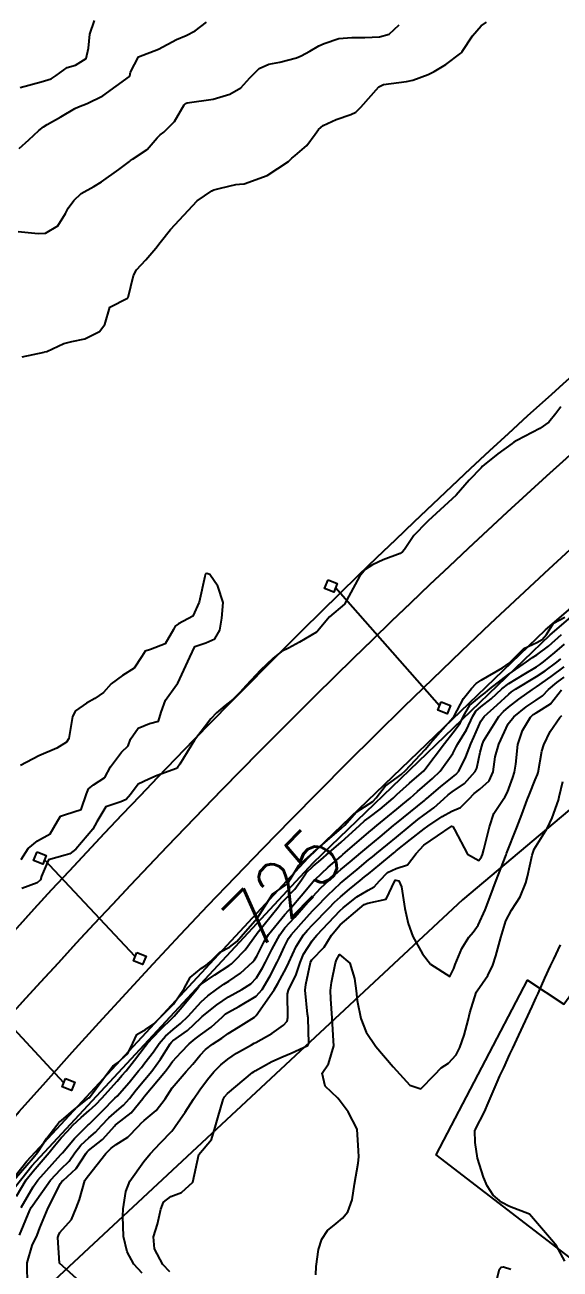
# Model space of a CAD drawing. Header units: metres. Extents: x 318500 to 325275, y 7408834 to 7428799.
# Drawn here: x 321087.6 to 321126.4, y 7415164.7 to 7415254.9 of the extents above; entities that cross this region are included whole.
import ezdxf
from ezdxf.enums import TextEntityAlignment as Align

# ---------------------------------------------------------------- set-up
doc = ezdxf.new("R2010")
doc.units = ezdxf.units.M
doc.header["$MEASUREMENT"] = 0
for name, color, linetype in [('Canaleta de Drenagem', 151, 'Continuous'), ('Cotas', 45, 'Continuous'), ('Curvas de Nivel 1m', 11, 'Continuous'), ('Curvas de Nivel 5m', 15, 'Continuous'), ('Divisas', 45, 'Continuous'), ('Edificações', 30, 'Continuous'), ('Linha Férrea', 20, 'Continuous'), ('Pórticos', 45, 'Continuous'), ('Vias Primárias', 230, 'Continuous')]:
    doc.layers.add(name, color=color, linetype=linetype)
doc.styles.add('Style-STANDARD', font='STANDARD.shx')

msp = doc.modelspace()

# ---------------------------------------------------------------- linework, layer by layer
at = {"layer": 'Canaleta de Drenagem'}
for points in [[(321071.029, 7415151.408), (321073.59, 7415154.689), (321087.744, 7415172.559), (321108.144, 7415194.52), (321125.355, 7415211.042), (321145.783, 7415228.527), (321149.759, 7415231.791)], [(321071.423, 7415151.101), (321073.983, 7415154.38), (321088.124, 7415172.233), (321108.5, 7415194.169), (321125.691, 7415210.672), (321146.105, 7415228.144), (321150.077, 7415231.404)]]:
    msp.add_lwpolyline(points, dxfattribs=at)
at = {"layer": 'Curvas de Nivel 1m', "flags": 128}
for points, elevation in [([(321087.12, 7415239.896), (321088.582, 7415239.744), (321089.118, 7415239.763), (321090.009, 7415240.309), (321090.55, 7415241.186), (321090.762, 7415241.568), (321091.154, 7415242.128), (321091.687, 7415242.647), (321092.609, 7415243.158), (321093.173, 7415243.477), (321094.421, 7415244.37), (321095.188, 7415244.956), (321095.279, 7415245.029), (321095.42, 7415245.118), (321096.47, 7415245.838), (321097.213, 7415246.666), (321097.42, 7415246.893), (321097.679, 7415247.093), (321098.449, 7415247.864), (321099.154, 7415249.071), (321099.251, 7415249.16), (321099.387, 7415249.204), (321101.254, 7415249.474), (321102.462, 7415249.824), (321103.263, 7415250.304), (321103.922, 7415251.01), (321104.583, 7415251.698), (321105.285, 7415252.012), (321106.103, 7415252.163), (321107.292, 7415252.458), (321107.648, 7415252.603), (321108.257, 7415252.95), (321108.923, 7415253.327), (321109.309, 7415253.507), (321110.365, 7415253.873), (321111.316, 7415253.948), (321112.263, 7415253.948), (321113.317, 7415253.996), (321114.01, 7415254.183), (321114.741, 7415254.866)], 724), ([(321087.2, 7415245.91), (321087.909, 7415246.52), (321088.627, 7415247.209), (321088.957, 7415247.471), (321089.227, 7415247.642), (321090.222, 7415248.203), (321091.244, 7415248.795), (321091.498, 7415248.924), (321092.133, 7415249.167), (321093.256, 7415249.709), (321095.201, 7415251.121), (321095.23, 7415251.161), (321095.275, 7415251.427), (321095.857, 7415252.549), (321097.3, 7415253.1), (321098.604, 7415253.787), (321099.315, 7415254.073), (321099.965, 7415254.416), (321100.768, 7415255.048)], 723), ([(321087.261, 7415250.324), (321088.794, 7415250.736), (321089.267, 7415250.866), (321089.509, 7415250.956), (321089.884, 7415251.194), (321090.69, 7415251.774), (321091.281, 7415251.94), (321092.047, 7415252.41), (321092.218, 7415253.166), (321092.312, 7415254.168), (321092.662, 7415255.16)], 722), ([(321086.996, 7415170.022), (321087.704, 7415171.208), (321088.216, 7415171.844), (321089.372, 7415173.183), (321089.749, 7415173.666), (321090.246, 7415174.247), (321090.694, 7415174.725), (321091.101, 7415175.162), (321091.694, 7415175.734), (321092.276, 7415176.241), (321092.753, 7415176.673), (321093.195, 7415177.136), (321094.302, 7415178.369), (321094.653, 7415178.77), (321094.945, 7415179.114), (321095.558, 7415179.871), (321096.337, 7415180.896), (321096.421, 7415181.017), (321096.49, 7415181.098), (321097.387, 7415182.052), (321098.369, 7415182.997), (321098.409, 7415183.029), (321098.446, 7415183.069), (321098.879, 7415183.567), (321100.09, 7415185.045), (321100.218, 7415185.217), (321100.395, 7415185.383), (321101.388, 7415186.048), (321102.416, 7415186.738), (321102.579, 7415186.856), (321102.767, 7415187.015), (321103.578, 7415187.858), (321104.39, 7415188.991), (321104.451, 7415189.07), (321105.961, 7415190.968), (321106.185, 7415191.253), (321106.479, 7415191.535), (321107.177, 7415192.265), (321107.666, 7415192.948), (321108.009, 7415193.443), (321108.515, 7415193.931), (321109.06, 7415194.394), (321109.673, 7415194.923), (321110.537, 7415195.658), (321111.894, 7415196.89), (321112.235, 7415197.204), (321112.559, 7415197.455), (321113.374, 7415198.066), (321114.299, 7415198.863), (321114.444, 7415199), (321114.584, 7415199.127), (321115.5, 7415199.943), (321116.519, 7415200.831), (321116.611, 7415200.929), (321118.019, 7415202.809), (321118.642, 7415203.575), (321119.159, 7415204.288), (321119.402, 7415204.793), (321119.87, 7415205.59), (321120.682, 7415206.263), (321120.979, 7415206.482), (321121.31, 7415206.771), (321122.701, 7415207.84), (321123.967, 7415208.731), (321124.404, 7415209.036), (321124.718, 7415209.243), (321125.57, 7415209.868), (321126.506, 7415210.702)], 726), ([(321087.333, 7415169.213), (321088.203, 7415170.717), (321088.553, 7415171.195), (321090.229, 7415173.043), (321090.287, 7415173.112), (321090.338, 7415173.169), (321091.2, 7415174.206), (321092.152, 7415175.151), (321092.208, 7415175.203), (321092.262, 7415175.253), (321093.225, 7415176.186), (321094.144, 7415177.122), (321094.292, 7415177.278), (321095.161, 7415178.252), (321095.859, 7415179.105), (321096.06, 7415179.356), (321096.319, 7415179.686), (321096.931, 7415180.491), (321097.353, 7415181.085), (321097.809, 7415181.618), (321098.355, 7415182.095), (321098.899, 7415182.525), (321099.438, 7415183.054), (321100.381, 7415184.105), (321100.873, 7415184.547), (321101.537, 7415185.029), (321102.038, 7415185.381), (321102.399, 7415185.605), (321103.242, 7415186.173), (321104.126, 7415186.994), (321104.263, 7415187.152), (321104.426, 7415187.403), (321104.962, 7415188.462), (321105.283, 7415188.978), (321106.465, 7415190.42), (321106.719, 7415190.706), (321106.941, 7415190.955), (321107.642, 7415191.789), (321108.498, 7415192.814), (321108.557, 7415192.881), (321108.618, 7415192.938), (321109.589, 7415193.849), (321110.526, 7415194.662), (321110.661, 7415194.775), (321110.816, 7415194.906), (321112.545, 7415196.391), (321112.811, 7415196.613), (321113.131, 7415196.874), (321113.913, 7415197.513), (321114.568, 7415198.045), (321115.015, 7415198.412), (321115.529, 7415198.846), (321116.081, 7415199.345), (321116.594, 7415199.794), (321117.153, 7415200.271), (321117.705, 7415200.814), (321118.623, 7415202.096), (321118.862, 7415202.563), (321118.998, 7415202.796), (321119.625, 7415203.811), (321120.082, 7415204.786), (321120.297, 7415205.153), (321120.67, 7415205.478), (321121.402, 7415206.046), (321122.181, 7415206.758), (321122.694, 7415207.161), (321123.802, 7415207.835), (321124.706, 7415208.362), (321124.922, 7415208.504), (321125.193, 7415208.715), (321126.02, 7415209.408), (321126.73, 7415210.006)], 727), ([(321087.216, 7415167.214), (321087.982, 7415169.008), (321088.069, 7415169.202), (321088.183, 7415169.385), (321089.463, 7415171.181), (321090.218, 7415171.995), (321090.813, 7415172.575), (321091.236, 7415173.16), (321091.668, 7415173.726), (321092.247, 7415174.259), (321092.728, 7415174.668), (321093.178, 7415175.136), (321093.706, 7415175.691), (321094.276, 7415176.204), (321094.766, 7415176.631), (321095.193, 7415177.111), (321095.683, 7415177.72), (321096.304, 7415178.473), (321096.807, 7415179.093), (321097.455, 7415179.951), (321098.147, 7415181.073), (321098.231, 7415181.182), (321098.343, 7415181.271), (321099.391, 7415182.017), (321100.369, 7415182.946), (321100.419, 7415182.99), (321100.475, 7415183.039), (321101.529, 7415183.878), (321102.384, 7415184.463), (321103.349, 7415185.006), (321103.988, 7415185.404), (321104.403, 7415185.843), (321104.838, 7415186.559), (321105.061, 7415186.98), (321105.513, 7415187.895), (321106.089, 7415188.965), (321106.455, 7415189.454), (321107.177, 7415190.239), (321107.803, 7415190.947), (321108.11, 7415191.309), (321108.482, 7415191.742), (321109.068, 7415192.355), (321109.661, 7415192.923), (321110.098, 7415193.324), (321110.512, 7415193.68), (321111.183, 7415194.238), (321111.953, 7415194.889), (321112.535, 7415195.386), (321113.354, 7415196.06), (321114.332, 7415196.862), (321114.453, 7415196.96), (321114.553, 7415197.042), (321115.554, 7415197.856), (321116.578, 7415198.678), (321116.661, 7415198.746), (321116.757, 7415198.827), (321117.727, 7415199.678), (321118.603, 7415200.361), (321118.849, 7415200.555), (321119.059, 7415200.796), (321119.568, 7415201.844), (321119.927, 7415202.787), (321120.142, 7415203.281), (321120.655, 7415204.431), (321120.899, 7415204.776), (321121.836, 7415205.599), (321122.684, 7415206.382), (321122.884, 7415206.551), (321123.175, 7415206.743), (321124.699, 7415207.657), (321125.335, 7415208.082), (321126.168, 7415208.705), (321126.468, 7415208.948)], 728), ([(321087.795, 7415163.515), (321087.771, 7415165.205), (321088.142, 7415166.447), (321088.499, 7415167.195), (321088.71, 7415167.743), (321089.301, 7415169.183), (321090.207, 7415170.943), (321090.293, 7415171.085), (321090.384, 7415171.168), (321091.343, 7415172.034), (321092.066, 7415173.152), (321092.132, 7415173.25), (321092.233, 7415173.333), (321093.247, 7415174.133), (321094.127, 7415175.122), (321094.187, 7415175.195), (321094.262, 7415175.251), (321095.327, 7415176.057), (321096.163, 7415177.101), (321096.216, 7415177.176), (321096.292, 7415177.264), (321097.795, 7415179.078), (321098.015, 7415179.374), (321098.321, 7415179.791), (321098.93, 7415180.462), (321099.512, 7415181.052), (321099.96, 7415181.432), (321100.35, 7415181.724), (321101.116, 7415182.275), (321101.936, 7415183.024), (321102.166, 7415183.228), (321102.373, 7415183.364), (321103.126, 7415183.757), (321104.385, 7415184.507), (321104.803, 7415184.984), (321105.386, 7415185.994), (321105.903, 7415186.968), (321106.072, 7415187.318), (321106.437, 7415188.098), (321106.719, 7415188.685), (321106.906, 7415188.955), (321107.636, 7415189.77), (321108.468, 7415190.697), (321108.691, 7415190.937), (321109.574, 7415191.833), (321110.497, 7415192.696), (321110.612, 7415192.795), (321110.749, 7415192.906), (321111.706, 7415193.698), (321112.522, 7415194.378), (321112.797, 7415194.606), (321113.126, 7415194.874), (321113.895, 7415195.508), (321114.542, 7415196.037), (321115.531, 7415196.845), (321116.092, 7415197.302), (321116.562, 7415197.649), (321117.243, 7415198.147), (321117.969, 7415198.809), (321118.289, 7415199.1), (321118.588, 7415199.314), (321119.468, 7415199.921), (321120.251, 7415200.784), (321120.361, 7415201.034), (321120.624, 7415202.193), (321120.777, 7415202.778), (321120.886, 7415203.028), (321121.965, 7415204.76), (321122.299, 7415205.122), (321122.67, 7415205.437), (321123.408, 7415206.01), (321124.409, 7415206.724), (321124.692, 7415206.916), (321125.753, 7415207.656), (321126.707, 7415208.363)], 729), ([(321096.12, 7415164.45), (321095.512, 7415165.099), (321095.018, 7415165.986), (321094.767, 7415167.111), (321094.707, 7415168.577), (321094.743, 7415169.112), (321094.94, 7415170.368), (321095.228, 7415171.105), (321096.224, 7415172.53), (321096.685, 7415173.093), (321097.436, 7415173.888), (321098.255, 7415174.737), (321098.407, 7415174.918), (321098.514, 7415175.066), (321099.223, 7415176.109), (321099.829, 7415177.047), (321100.297, 7415177.734), (321100.853, 7415178.486), (321101.305, 7415179.03), (321101.81, 7415179.532), (321102.324, 7415179.961), (321102.96, 7415180.382), (321104.044, 7415180.994), (321104.235, 7415181.098), (321104.342, 7415181.151), (321105.524, 7415181.801), (321106.362, 7415182.408), (321106.618, 7415182.706), (321106.676, 7415182.957), (321106.653, 7415184.692), (321106.727, 7415184.957), (321107.266, 7415186.093), (321107.562, 7415186.949), (321107.817, 7415187.558), (321108.444, 7415188.509), (321108.626, 7415188.758), (321108.772, 7415188.935), (321110.468, 7415190.71), (321110.688, 7415190.907), (321111.672, 7415191.703), (321112.49, 7415192.201), (321112.936, 7415192.433), (321113.316, 7415192.872), (321113.898, 7415193.477), (321114.514, 7415193.77), (321115.343, 7415194.022), (321115.977, 7415194.838), (321116.536, 7415195.442), (321118.521, 7415196.8), (321118.536, 7415196.814), (321118.621, 7415196.799), (321118.759, 7415196.587), (321119.691, 7415194.788), (321120.523, 7415194.343), (321120.705, 7415194.6), (321120.771, 7415194.776), (321120.889, 7415195.13), (321121.282, 7415196.769), (321121.597, 7415197.732), (321122.268, 7415198.755), (321122.404, 7415198.931), (321122.588, 7415199.276), (321122.991, 7415200.357), (321123.111, 7415200.742), (321123.197, 7415201.322), (321123.337, 7415202.739), (321123.673, 7415203.763), (321124.263, 7415204.726), (321124.464, 7415204.922), (321124.665, 7415205.034), (321125.709, 7415205.675), (321126.509, 7415206.702)], 731), ([(321098.122, 7415164.546), (321097.62, 7415165.075), (321096.999, 7415166.224), (321096.945, 7415167.082), (321097.234, 7415168.009), (321097.458, 7415169.077), (321097.673, 7415169.59), (321098.194, 7415169.996), (321098.958, 7415170.299), (321099.783, 7415171.046), (321100.23, 7415173.04), (321101.137, 7415174.141), (321101.398, 7415175.029), (321101.587, 7415175.71), (321101.98, 7415177.023), (321102.083, 7415177.231), (321102.294, 7415177.457), (321104.122, 7415178.993), (321104.235, 7415179.067), (321104.312, 7415179.115), (321105.523, 7415179.771), (321106.328, 7415180.137), (321106.908, 7415180.377), (321108.117, 7415180.942), (321108.196, 7415181.088), (321108.144, 7415182.942), (321108.109, 7415183.207), (321107.925, 7415184.945), (321107.977, 7415185.364), (321108.305, 7415186.941), (321108.335, 7415187.027), (321108.423, 7415187.134), (321109.306, 7415188.058), (321109.836, 7415188.919), (321110.458, 7415189.679), (321111.886, 7415190.889), (321112.208, 7415191.15), (321112.476, 7415191.254), (321113.81, 7415191.536), (321114.427, 7415192.861), (321114.456, 7415192.905), (321114.501, 7415192.924), (321114.706, 7415192.857), (321114.912, 7415192.435), (321115.145, 7415190.85), (321115.384, 7415189.77), (321115.741, 7415188.841), (321116.431, 7415187.587), (321117.002, 7415186.821), (321118.407, 7415185.941), (321118.704, 7415186.509), (321118.79, 7415186.796), (321119.274, 7415187.955), (321119.796, 7415188.787), (321120.098, 7415189.139), (321120.459, 7415189.653), (321120.979, 7415190.772), (321121.393, 7415191.86), (321121.73, 7415192.762), (321121.943, 7415193.324), (321122.495, 7415194.751), (321122.531, 7415194.835), (321123.261, 7415196.739), (321123.622, 7415197.677), (321124.023, 7415198.728), (321124.177, 7415199.136), (321124.602, 7415200.177), (321124.769, 7415200.557), (321124.812, 7415200.718), (321125.093, 7415202.248), (321125.224, 7415202.714), (321125.675, 7415203.679), (321126.386, 7415204.703), (321126.532, 7415204.832)], 732), ([(321108.706, 7415164.339), (321108.719, 7415164.924), (321108.897, 7415166.168), (321109.125, 7415166.92), (321109.546, 7415167.532), (321110.167, 7415168.054), (321110.644, 7415168.432), (321111.025, 7415168.897), (321111.334, 7415169.752), (321111.495, 7415170.891), (321111.762, 7415172.424), (321111.81, 7415172.886), (321111.801, 7415173.322), (321111.702, 7415174.888), (321111.05, 7415176.127), (321110.472, 7415176.907), (321110.399, 7415177.016), (321110.292, 7415177.132), (321109.381, 7415178.004), (321109.15, 7415178.927), (321109.627, 7415179.614), (321110.004, 7415180.915), (321109.992, 7415181.269), (321109.892, 7415182.917), (321109.796, 7415184.33), (321109.761, 7415184.919), (321109.826, 7415185.492), (321110.116, 7415186.915), (321110.192, 7415187.144), (321110.429, 7415187.519), (321111.161, 7415186.899), (321111.513, 7415185.784), (321111.616, 7415184.892), (321111.688, 7415184.195), (321111.956, 7415182.886), (321112.355, 7415181.906), (321113.047, 7415180.873), (321114.318, 7415179.386), (321114.796, 7415178.853), (321115.521, 7415178.061), (321116.3, 7415177.812), (321117.302, 7415178.815), (321117.796, 7415179.33), (321118.323, 7415179.666), (321118.867, 7415180.259), (321119.135, 7415180.792), (321119.464, 7415181.678), (321119.745, 7415182.786), (321119.863, 7415183.297), (321120.326, 7415184.781), (321120.344, 7415184.827), (321120.392, 7415184.904), (321121.169, 7415186.008), (321121.522, 7415186.763), (321121.75, 7415187.44), (321122.098, 7415188.755), (321122.462, 7415189.977), (321122.875, 7415190.744), (321123.501, 7415191.718), (321123.919, 7415192.729), (321124.048, 7415193.186), (321124.392, 7415194.722), (321124.534, 7415195.151), (321125.134, 7415196.124), (321125.481, 7415196.711), (321125.841, 7415197.427), (321126.282, 7415198.703), (321126.343, 7415198.943), (321126.6, 7415200.048)], 733), ([(321126.755, 7415165.31), (321126.147, 7415166.427), (321125.922, 7415166.702), (321124.18, 7415168.72), (321122.732, 7415169.285), (321122.192, 7415169.571), (321121.547, 7415170.106), (321121.119, 7415170.766), (321120.852, 7415171.406), (321120.408, 7415172.777), (321120.247, 7415173.923), (321120.214, 7415174.78), (321120.225, 7415174.816), (321120.262, 7415174.893), (321120.923, 7415176.128), (321121.201, 7415176.766), (321121.836, 7415178.288), (321122.048, 7415178.754), (321122.132, 7415178.933), (321122.319, 7415179.333), (321122.774, 7415180.303), (321122.976, 7415180.74), (321123.409, 7415181.679), (321123.895, 7415182.727), (321124.381, 7415183.775), (321124.68, 7415184.424), (321124.811, 7415184.716), (321125.302, 7415185.816), (321125.719, 7415186.707), (321125.946, 7415187.186), (321126.443, 7415188.234)], 734), ([(321121.634, 7415163.231), (321122.01, 7415164.752), (321122.131, 7415164.877), (321122.302, 7415164.918), (321122.843, 7415164.739)], 734)]:
    msp.add_lwpolyline(points, dxfattribs=dict(at, elevation=elevation))
at = {"layer": 'Curvas de Nivel 5m', "flags": 128}
for points, elevation in [([(321087.418, 7415230.81), (321089.009, 7415231.16), (321089.045, 7415231.164), (321089.2, 7415231.198), (321090.43, 7415231.772), (321091.017, 7415231.916), (321091.964, 7415232.11), (321093.025, 7415232.659), (321093.416, 7415233.144), (321093.78, 7415234.408), (321095.059, 7415235.062), (321095.088, 7415235.091), (321095.104, 7415235.12), (321095.49, 7415236.709), (321095.715, 7415237.114), (321096.374, 7415237.831), (321097.106, 7415238.691), (321097.425, 7415239.095), (321098.177, 7415240.032), (321099.14, 7415241.07), (321100.106, 7415242.106), (321101.167, 7415242.844), (321101.309, 7415242.897), (321101.796, 7415243.034), (321102.903, 7415243.292), (321103.173, 7415243.315), (321103.51, 7415243.352), (321105.18, 7415243.943), (321106.721, 7415244.967), (321106.964, 7415245.193), (321107.196, 7415245.385), (321108.04, 7415246.119), (321108.661, 7415246.946), (321108.884, 7415247.284), (321109.229, 7415247.572), (321110.17, 7415247.992), (321111.242, 7415248.368), (321111.606, 7415248.543), (321111.956, 7415248.899), (321113.265, 7415250.359), (321113.611, 7415250.532), (321115.269, 7415250.745), (321115.724, 7415250.853), (321116.843, 7415251.27), (321117.28, 7415251.482), (321118.113, 7415251.993), (321119.218, 7415252.801), (321119.256, 7415252.845), (321119.302, 7415252.915), (321120.062, 7415254.05), (321120.685, 7415254.786), (321121.068, 7415255.048)], 725), ([(321126.463, 7415227.2), (321126.086, 7415226.709), (321125.58, 7415226.078), (321124.939, 7415225.622), (321123.26, 7415224.745), (321123.05, 7415224.626), (321122.927, 7415224.545), (321121.885, 7415223.796), (321120.903, 7415222.998), (321120.79, 7415222.893), (321120.676, 7415222.782), (321119.806, 7415221.871), (321118.87, 7415220.8), (321116.851, 7415218.932), (321116.743, 7415218.832), (321115.816, 7415217.865), (321115.121, 7415216.855), (321114.994, 7415216.681), (321114.816, 7415216.573), (321113.579, 7415216.101), (321112.803, 7415215.744), (321112.278, 7415215.408), (321111.856, 7415214.894), (321110.77, 7415212.91), (321109.687, 7415211.995), (321108.819, 7415210.939), (321108.784, 7415210.894), (321108.739, 7415210.862), (321107.528, 7415210.152), (321106.721, 7415209.724), (321106.215, 7415209.47), (321105.578, 7415208.977), (321104.701, 7415208.133), (321103.659, 7415207.005), (321103.201, 7415206.494), (321102.675, 7415205.996), (321102.138, 7415205.555), (321101.505, 7415205.032), (321101.094, 7415204.595), (321100.644, 7415203.982), (321100.228, 7415203.454), (321099.914, 7415203.051), (321098.851, 7415201.305), (321098.686, 7415201.069), (321098.648, 7415201.031), (321098.609, 7415201.006), (321097.202, 7415200.49), (321096.597, 7415200.239), (321095.834, 7415199.865), (321095.281, 7415199.113), (321094.944, 7415198.746), (321094.572, 7415198.593), (321093.471, 7415198.232), (321092.841, 7415197.146), (321092.545, 7415196.607), (321091.313, 7415195.168), (321090.88, 7415194.82), (321090.523, 7415194.722), (321089.335, 7415194.375), (321088.822, 7415193.197), (321088.745, 7415192.949), (321088.493, 7415192.71), (321087.401, 7415192.301)], 725), ([(321087.335, 7415194.4), (321087.85, 7415195.21), (321088.536, 7415195.75), (321089.453, 7415196.279), (321089.974, 7415197.186), (321090.2, 7415197.539), (321090.557, 7415197.671), (321091.688, 7415198.038), (321092.089, 7415199.157), (321092.215, 7415199.526), (321092.59, 7415199.815), (321093.397, 7415200.339), (321093.823, 7415201.132), (321094.621, 7415202.175), (321095.092, 7415202.649), (321095.273, 7415203.114), (321095.824, 7415203.926), (321096.647, 7415204.266), (321097.301, 7415204.439), (321097.488, 7415205.088), (321097.808, 7415205.948), (321098.606, 7415207.071), (321098.691, 7415207.189), (321099.58, 7415209.057), (321099.929, 7415209.845), (321100.726, 7415210.095), (321101.379, 7415210.384), (321101.751, 7415211.03), (321101.899, 7415211.882), (321101.974, 7415213.028), (321101.603, 7415214.21), (321101.016, 7415215.038), (321100.791, 7415215.124), (321100.727, 7415215.105), (321100.688, 7415215.042), (321100.647, 7415214.901), (321100.257, 7415213.048), (321099.778, 7415212.031), (321098.746, 7415211.476), (321098.502, 7415211.315), (321098.391, 7415211.075), (321097.79, 7415210.018), (321096.718, 7415209.614), (321096.334, 7415209.486), (321096.082, 7415209.106), (321095.541, 7415208.273), (321094.696, 7415207.744), (321093.873, 7415207.132), (321093.319, 7415206.502), (321092.674, 7415206.063), (321092.085, 7415205.743), (321091.286, 7415205.171), (321091.054, 7415204.774), (321090.788, 7415203.178), (321090.627, 7415202.909), (321089.918, 7415202.482), (321088.617, 7415201.918), (321087.301, 7415201.22)], 725), ([(321086.838, 7415171.221), (321088.226, 7415172.796), (321088.53, 7415173.195), (321089.2, 7415174.231), (321089.927, 7415175.175), (321090.083, 7415175.353), (321090.265, 7415175.5), (321091.172, 7415176.271), (321092.257, 7415177.15), (321092.29, 7415177.181), (321093.749, 7415179.128), (321093.989, 7415179.451), (321094.318, 7415179.682), (321095.069, 7415180.372), (321095.441, 7415181.109), (321095.72, 7415181.736), (321096.355, 7415182.092), (321096.952, 7415182.5), (321097.543, 7415183.082), (321098.379, 7415183.927), (321099.15, 7415185.059), (321099.585, 7415185.87), (321100.412, 7415186.539), (321100.729, 7415186.723), (321101.075, 7415187.033), (321101.749, 7415187.708), (321102.436, 7415188.062), (321102.984, 7415188.47), (321103.44, 7415189.005), (321104.462, 7415190.186), (321104.991, 7415190.982), (321105.554, 7415191.904), (321106.494, 7415192.562), (321106.712, 7415192.742), (321106.846, 7415192.957), (321107.46, 7415194.007), (321108.53, 7415194.94), (321110.547, 7415196.648), (321110.797, 7415196.906), (321111.627, 7415197.831), (321112.574, 7415198.45), (321112.834, 7415198.62), (321113.064, 7415198.875), (321113.729, 7415199.732), (321114.602, 7415200.352), (321114.898, 7415200.564), (321115.2, 7415200.851), (321116.626, 7415202.387), (321117.008, 7415202.824), (321118.659, 7415204.7), (321118.701, 7415204.758), (321118.72, 7415204.799), (321119.411, 7415206.061), (321119.996, 7415206.787), (321120.32, 7415207.158), (321120.696, 7415207.407), (321122.232, 7415208.284), (321122.709, 7415208.634), (321122.831, 7415208.748), (321123.775, 7415209.684), (321124.731, 7415210.118), (321125.114, 7415210.337), (321125.412, 7415210.713), (321125.925, 7415211.536), (321126.759, 7415211.967)], 725), ([(321092.104, 7415163.396), (321090.13, 7415165.17), (321090.01, 7415167.034), (321090.043, 7415167.172), (321090.153, 7415167.398), (321090.998, 7415168.331), (321091.335, 7415169.158), (321091.564, 7415169.781), (321091.961, 7415171.152), (321092.05, 7415171.314), (321092.214, 7415171.528), (321093.492, 7415173.131), (321093.862, 7415173.5), (321094.24, 7415173.781), (321095.069, 7415174.291), (321095.847, 7415175.104), (321096.044, 7415175.321), (321096.266, 7415175.512), (321097.129, 7415176.235), (321097.77, 7415177.078), (321098.298, 7415177.871), (321099.297, 7415179.055), (321099.78, 7415179.586), (321100.328, 7415180.235), (321100.716, 7415180.655), (321101.216, 7415181.031), (321101.893, 7415181.478), (321102.352, 7415181.798), (321103.095, 7415182.273), (321104.257, 7415182.992), (321104.371, 7415183.118), (321105.675, 7415184.971), (321105.942, 7415185.422), (321106.41, 7415186.265), (321106.65, 7415186.724), (321106.752, 7415186.957), (321107.281, 7415188.108), (321107.817, 7415188.946), (321108.104, 7415189.293), (321108.457, 7415189.672), (321109.666, 7415190.922), (321110.066, 7415191.326), (321110.482, 7415191.704), (321111.141, 7415192.25), (321111.918, 7415192.889), (321112.237, 7415193.151), (321112.507, 7415193.373), (321113.345, 7415194.045), (321114.33, 7415194.862), (321114.438, 7415194.953), (321114.532, 7415195.028), (321115.557, 7415195.862), (321116.548, 7415196.642), (321116.826, 7415196.826), (321117.856, 7415197.516), (321118.567, 7415197.92), (321119.183, 7415198.182), (321119.784, 7415198.788), (321120.189, 7415199.181), (321120.591, 7415199.493), (321121.262, 7415200.108), (321121.559, 7415200.766), (321121.705, 7415201.848), (321121.953, 7415202.76), (321122.652, 7415204.238), (321123.053, 7415204.744), (321123.936, 7415205.466), (321124.678, 7415205.953), (321125.127, 7415206.272), (321125.571, 7415206.711), (321126.175, 7415207.225), (321126.699, 7415207.619)], 730)]:
    msp.add_lwpolyline(points, dxfattribs=dict(at, elevation=elevation))
at = {"layer": 'Divisas'}
msp.add_lwpolyline([(321291.663, 7415307.059), (321276.023, 7415295.027), (321259.403, 7415285.505), (321190.099, 7415250.151), (321183.335, 7415244.215), (321186.286, 7415240.852), (321186.73, 7415240.346), (321170.899, 7415229.553), (321166.952, 7415231.524), (321119.323, 7415191.484), (321073.304, 7415148.652)], dxfattribs=at)
at = {"layer": 'Edificações'}
msp.add_lwpolyline([(321210.44, 7415192.363), (321184.316, 7415156.184), (321178.613, 7415148.326), (321176.48, 7415149.645), (321166.421, 7415136.555), (321168.758, 7415133.714), (321162.357, 7415125.291), (321145.288, 7415137.468), (321151.689, 7415146.703), (321117.424, 7415173.029), (321124.035, 7415185.666), (321126.677, 7415183.94), (321135.313, 7415195.813), (321132.366, 7415198.654), (321143.238, 7415209.411), (321186.453, 7415177.849), (321188.993, 7415182.01), (321195.393, 7415190.838), (321183.912, 7415199.464), (321189.602, 7415207.277), (321210.44, 7415192.363)], close=True, dxfattribs=at)
at = {"layer": 'Linha Férrea'}
for points in [[(321798.977, 7416497.536), (321750.599, 7416346.471), (321714.585, 7416233.702, -0.00337), (321686.791, 7416141.753, -0.016343), (321644.521, 7416022.174), (321593.154, 7415895.005), (321566.159, 7415829.006), (321499.473, 7415659.974), (321478.309, 7415606.627, -0.011032), (321468.493, 7415582.403, -0.032105), (321431.572, 7415506.426, -0.070178), (321348.303, 7415399.171, -0.037465), (321276.001, 7415340.1), (321204.932, 7415290.006, 0.010464), (321181.808, 7415273.236, 0.025562), (321124.039, 7415226.537, 0.050883), (321044.532, 7415137.193, 0.026975), (320996.914, 7415059.892), (320959.848, 7414991.078)], [(321801.996, 7416472.124, -0.01056), (321778.562, 7416402.785, 0.003825), (321753.427, 7416335.229, 0.009891), (321731.998, 7416274.984), (321714.19, 7416219.513, -0.023962), (321655.044, 7416039.283), (321642.82, 7416007.304), (321613.083, 7415933.23), (321568.988, 7415825.437), (321540.974, 7415754.447), (321517.665, 7415694.407), (321499.441, 7415649.202), (321470.312, 7415575.877, -0.021199), (321451.089, 7415534.053, -0.062911), (321383.346, 7415430.521, -0.034735), (321333.565, 7415379.837, -0.029004), (321269.949, 7415330.444), (321232.205, 7415304.051, 0.005656), (321177.936, 7415264.887, 0.018731), (321134.029, 7415229.838, 0.055667), (321051.084, 7415139.412, 0.029861), (321000.142, 7415057.355), (320958.652, 7414980.458)], [(320790.487, 7414769.154, 0.066549), (320858.601, 7414826.486, 0.071744), (320946.357, 7414945.112, -0.001019), (320986.5, 7415020.762), (321017.589, 7415076.939, -0.085141), (321132.031, 7415221.308, -0.027227), (321212.14, 7415282.871, 0.004692), (321306.83, 7415350.197, 0.102409), (321443.102, 7415506.847, 0.035266), (321491.354, 7415614.347, 0.015223), (321522.063, 7415693.461)], [(320633.316, 7414629.253), (320777.065, 7414757.123, 0.012969), (320847.83, 7414823.299, 0.045223), (320913.238, 7414901.784, 0.028396), (320958.652, 7414980.458), (321000.142, 7415057.355, -0.029861), (321051.084, 7415139.412, -0.055667), (321134.029, 7415229.838, -0.018731), (321177.936, 7415264.887, -0.005656), (321232.205, 7415304.051), (321269.949, 7415330.444, 0.029004), (321333.565, 7415379.837, 0.034735), (321383.346, 7415430.521, 0.062911), (321451.089, 7415534.053, 0.021199), (321470.312, 7415575.877), (321499.441, 7415649.202)], [(320223.393, 7414139.109, -0.076005), (320320.437, 7414311.999, -0.027328), (320414.072, 7414419.908, -0.009752), (320494.139, 7414502.312), (320539.581, 7414547.559, -0.011191), (320630.307, 7414631.794), (320756.595, 7414744.298), (320803.261, 7414786.663, 0.019521), (320844.172, 7414825.776, 0.046857), (320912.063, 7414907.564, 0.028693), (320959.442, 7414990.445), (320996.914, 7415059.892, -0.026975), (321044.532, 7415137.193, -0.050883), (321124.039, 7415226.537, -0.025562), (321181.808, 7415273.236, -0.010464), (321204.932, 7415290.006), (321276.001, 7415340.1, 0.037465), (321348.303, 7415399.171, 0.070178), (321431.572, 7415506.426, 0.032105), (321468.493, 7415582.403, 0.011032), (321478.309, 7415606.627)]]:
    msp.add_lwpolyline(points, format="xyb", dxfattribs=at)
at = {"layer": 'Pórticos'}
for points in [[(321109.585, 7415214.657), (321110.249, 7415214.388), (321110.002, 7415213.776), (321109.337, 7415214.045)], [(321117.793, 7415205.838), (321118.458, 7415205.569), (321118.21, 7415204.957), (321117.545, 7415205.226)], [(321088.493, 7415194.958), (321089.157, 7415194.689), (321088.909, 7415194.077), (321088.245, 7415194.346)], [(321095.733, 7415187.684), (321096.397, 7415187.415), (321096.15, 7415186.803), (321095.485, 7415187.072)], [(321090.566, 7415178.554), (321091.23, 7415178.285), (321090.982, 7415177.672), (321090.318, 7415177.941)]]:
    msp.add_lwpolyline(points, close=True, dxfattribs=at)
for points in [[(321117.669, 7415205.532), (321110.125, 7415214.082)], [(321095.609, 7415187.378), (321089.033, 7415194.383)], [(321090.442, 7415178.248), (321082.898, 7415186.355)]]:
    msp.add_lwpolyline(points, dxfattribs=at)
at = {"layer": 'Vias Primárias'}
msp.add_lwpolyline([(321109.374, 7414841.125, 0), (321121.447, 7414845.471, -0.165445)], format="xyb", dxfattribs=at)

# ---------------------------------------------------------------- texts
at = {"layer": 'Cotas', "style": 'Style-STANDARD'}
msp.add_text('725', height=4, rotation=45.33537, dxfattribs=at).set_placement((321106.302, 7415192.36, 725), align=Align.MIDDLE_CENTER)

doc.saveas('drawing.dxf')
